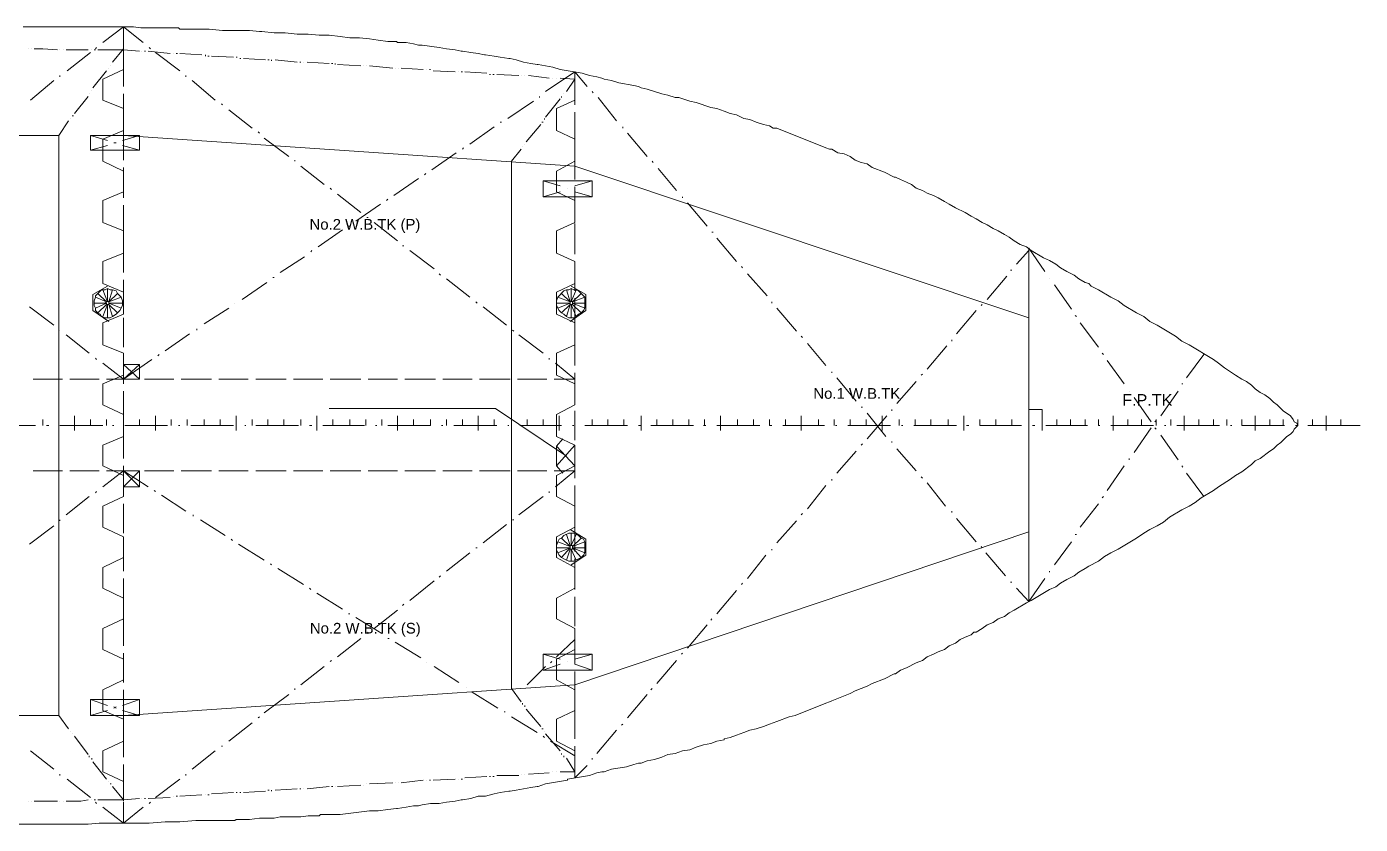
# Model space of a CAD drawing. Header units: millimetres. Extents: x -1005 to 294628, y -1154 to 182592.
# Drawn here: x 216007 to 291095, y 65571 to 110478 of the extents above; entities that cross this region are included whole.
import ezdxf

# ---------------------------------------------------------------- set-up
doc = ezdxf.new("R2010")
doc.units = ezdxf.units.MM
doc.layers.add('PDF_Geomertry', color=7, linetype='Continuous')
doc.styles.get("Standard").update_dxf_attribs({"font": 'arial.ttf'})

msp = doc.modelspace()

# ---------------------------------------------------------------- linework, layer by layer
at = {"layer": 'PDF_Geomertry', "lineweight": 5}
for points in [[(215814, 110478), (222013, 110478), (222426, 110409), (224561, 110409), (224630, 110340), (226283, 110340), (227041, 110271), (228556, 110271), (229107, 110202), (229245, 110202), (229934, 110134), (230553, 110134), (231242, 110065), (231862, 110065), (232482, 109996), (233033, 109996), (233653, 109927), (234204, 109858), (234755, 109858), (235306, 109789), (235788, 109720), (236339, 109651), (236821, 109651), (236890, 109583), (237372, 109583), (237785, 109514), (238061, 109445), (238267, 109445), (239232, 109307), (239645, 109238), (240127, 109169), (240472, 109100), (240540, 109100), (241022, 109032), (241436, 108963), (241780, 108894), (241849, 108894), (242331, 108825), (242675, 108756), (243158, 108687), (243227, 108687), (243571, 108618), (243984, 108481), (244397, 108412), (244742, 108343), (244811, 108343), (245637, 108205), (246050, 108067), (247290, 107861), (247703, 107723), (248117, 107654), (248392, 107585), (248530, 107516), (248943, 107447), (249356, 107310), (250183, 107172), (250458, 107103), (250596, 107034), (250941, 106965), (251767, 106690), (252111, 106621), (252525, 106483), (252731, 106483), (253351, 106277), (253696, 106208), (254522, 105932), (254866, 105863), (255280, 105726), (255624, 105588), (255968, 105519), (256382, 105312), (256726, 105243), (257070, 105106), (257484, 104968), (257828, 104899), (258035, 104761), (258241, 104761), (260996, 103659), (261203, 103590), (261341, 103590), (261685, 103384), (262029, 103315), (262374, 103177), (262649, 102971), (262994, 102833), (263338, 102764), (263614, 102557), (264302, 102282), (264853, 102006), (264922, 102006), (265198, 101869), (265542, 101731), (265818, 101593), (266093, 101386), (266437, 101249), (266713, 101111), (267057, 100973), (267333, 100835), (267677, 100629), (267953, 100491), (268297, 100284), (268848, 100009), (269192, 99802), (269468, 99665), (269812, 99458), (270088, 99320), (270432, 99114), (270708, 98976), (271052, 98769), (271328, 98631), (271603, 98425), (271947, 98218), (272292, 98080), (272567, 97874), (273256, 97461), (273600, 97323), (273945, 97116), (274220, 96910), (274565, 96703), (274978, 96496), (275253, 96290), (275598, 96083), (275804, 96014), (275942, 95876), (276355, 95670), (277044, 95257), (277457, 95050), (277802, 94774), (278491, 94361), (278904, 94155), (279248, 93879), (279661, 93672), (280695, 93053), (281039, 92777), (281452, 92570), (282830, 91744), (283105, 91537), (283450, 91262), (283794, 91055), (284069, 90849), (284414, 90642), (284689, 90504), (284965, 90298), (285171, 90091), (285447, 89884), (285722, 89747), (285998, 89540), (286205, 89333), (286411, 89196), (286756, 88851), (287169, 88576), (287307, 88369), (287375, 88231), (287513, 88162), (287582, 88025), (287444, 88025)], [(220291, 109583), (221462, 110478)], [(222564, 109583), (221462, 110478), (221462, 109238), (220842, 108481)], [(216090, 109238), (216090, 109238)], [(216296, 109238), (216296, 109238)], [(216434, 109238), (216916, 109238), (217743, 109169)], [(217880, 109169), (217880, 109169)], [(218087, 109169), (218087, 109169)], [(218225, 109169), (219051, 109169), (219465, 109169)], [(218294, 107998), (219602, 109032)], [(219671, 109169), (219671, 109169)], [(219809, 109169), (219878, 109169)], [(219878, 109238), (219947, 109307)], [(220016, 109169), (220084, 109169), (221049, 109169), (221462, 109169), (222357, 109100)], [(221462, 109238), (221462, 108067), (220291, 107516), (220291, 106345), (221462, 105863), (221462, 104624), (220291, 104141), (220291, 102902), (221462, 102351), (221462, 101180), (220291, 100698), (220291, 99458), (221462, 98976), (221462, 97736), (220291, 97254), (220291, 96014), (221462, 95532), (221462, 94292), (220291, 93810), (220291, 92570), (221462, 92088), (221462, 90849), (220291, 90366), (220291, 89196), (221462, 88645), (221462, 88025), (221462, 87405), (220291, 86923), (220291, 85752), (221462, 85201), (221462, 84030), (220291, 83479), (220291, 82308), (221462, 81757), (221462, 80586), (220291, 80035), (220291, 78864), (221462, 78313), (221462, 77142), (220291, 76591), (220291, 75421), (221462, 74870), (221462, 73699), (220291, 73148), (220291, 71977), (221462, 71495), (221462, 70255), (220291, 69704), (220291, 68533), (221462, 67982), (221462, 66880)], [(222495, 109100), (222495, 109100)], [(222633, 109100), (222702, 109100)], [(222839, 109100), (224079, 108963)], [(222977, 109238), (222908, 109307)], [(224630, 107998), (223253, 109032)], [(224286, 108963), (224286, 108963)], [(224424, 108963), (224492, 108963)], [(224630, 108963), (225870, 108894)], [(226077, 108894), (226077, 108825)], [(220635, 108136), (220635, 108136)], [(220704, 108274), (220704, 108274)], [(221462, 107103), (221462, 108825)], [(226214, 108825), (226283, 108825)], [(226421, 108825), (227661, 108756)], [(227798, 108756), (227867, 108756)], [(228005, 108687), (228074, 108687)], [(228212, 108687), (229451, 108618)], [(229589, 108618), (229658, 108618)], [(229796, 108618), (229796, 108549)], [(230002, 108618), (231242, 108481)], [(231380, 108481), (231449, 108481)], [(231587, 108481), (231587, 108481)], [(231793, 108481), (233033, 108412)], [(233171, 108412), (233240, 108412)], [(233377, 108412), (233377, 108343)], [(233515, 108343), (234824, 108274)], [(234961, 108274), (234961, 108274)], [(235168, 108274), (235168, 108274)], [(235306, 108274), (236614, 108136)], [(236752, 108136), (236752, 108136)], [(236959, 108136), (236959, 108136)], [(237097, 108136), (238336, 108067)], [(216227, 106345), (217536, 107447)], [(217880, 107654), (217880, 107723)], [(220498, 107998), (219740, 107034)], [(224975, 107654), (224975, 107723)], [(226628, 106345), (225319, 107447)], [(238543, 108067), (238543, 108067)], [(238681, 108067), (238750, 108067)], [(238887, 107998), (240127, 107930)], [(240334, 107930), (240334, 107930)], [(240472, 107930), (240540, 107930)], [(240678, 107930), (241918, 107861)], [(242056, 107792), (242124, 107792)], [(242262, 107792), (242331, 107792)], [(242469, 107792), (243709, 107723)], [(243846, 107723), (243846, 107723)], [(244053, 107723), (244053, 107723)], [(244260, 107723), (245430, 107585)], [(245224, 106828), (246877, 107930), (246877, 106070)], [(245637, 107585), (245637, 107585)], [(245844, 107585), (245844, 107585)], [(246877, 68533), (246877, 69704), (245844, 70255), (245844, 71495), (246877, 71977), (246877, 73148), (245844, 73699), (245844, 74870), (246877, 75421), (246877, 76591), (245844, 77142), (245844, 78313), (246877, 78864), (246877, 80035), (245844, 80586), (245844, 81757), (246877, 82308), (246877, 83479), (245844, 84030), (245844, 85201), (246877, 85752), (246877, 86923), (245844, 87405), (245844, 88025), (245844, 88645), (246877, 89196), (246877, 90366), (245844, 90849), (245844, 92088), (246877, 92570), (246877, 93810), (245844, 94292), (245844, 95532), (246877, 96014), (246877, 97254), (245844, 97736), (245844, 98976), (246877, 99458), (246877, 100698), (245844, 101180), (245844, 102351), (246877, 102902), (246877, 104141), (245844, 104624), (245844, 105863), (246877, 106345), (246877, 107585)], [(246050, 107585), (246877, 107516), (246395, 106828)], [(246877, 107930), (247566, 107103)], [(219533, 106690), (219533, 106690)], [(219671, 106896), (219671, 106896)], [(221462, 105037), (221462, 106690)], [(246257, 106690), (246257, 106690)], [(247841, 106828), (247910, 106759)], [(219465, 106552), (218707, 105588)], [(227041, 106070), (226972, 106139)], [(243089, 105312), (244535, 106277)], [(244879, 106483), (244879, 106552)], [(246050, 106414), (245224, 105381)], [(246119, 106552), (246119, 106483)], [(248186, 106483), (249219, 105175)], [(218363, 105175), (217812, 104348)], [(218500, 105312), (218500, 105312)], [(218638, 105450), (218569, 105450)], [(228694, 104761), (227385, 105794)], [(245155, 105312), (245155, 105243)], [(246877, 104004), (246877, 105657)], [(221462, 102971), (221462, 104624)], [(229107, 104486), (229038, 104555)], [(240954, 103866), (242331, 104830)], [(242675, 105106), (242744, 105106)], [(244948, 104968), (244122, 104004)], [(245086, 105106), (245017, 105106)], [(249563, 104830), (249563, 104761)], [(249838, 104486), (250941, 103177)], [(195909, 71701), (217812, 71701), (217812, 104348), (195909, 104348)], [(219602, 104348), (220567, 104073)], [(219602, 103522), (220567, 103797)], [(221393, 104073), (222357, 104348)], [(221393, 103797), (222357, 103522)], [(221462, 104348), (246877, 102626), (272430, 94086)], [(230760, 103177), (229383, 104210)], [(240540, 103590), (240609, 103659)], [(243915, 103728), (243915, 103728)], [(244053, 103866), (244053, 103866)], [(231104, 102902), (231104, 102971)], [(238818, 102420), (240196, 103384)], [(243846, 72459), (243295, 73216), (243295, 102902), (243846, 103590)], [(246877, 101869), (246877, 103590)], [(251216, 102902), (251285, 102833)], [(221462, 100835), (221462, 102557)], [(232757, 101593), (231449, 102626)], [(238405, 102144), (238474, 102213)], [(251560, 102488), (252593, 101249)], [(233171, 101318), (233102, 101386)], [(236683, 100973), (238061, 101937)], [(245086, 101800), (246050, 101524)], [(246877, 101524), (247841, 101800)], [(246877, 99802), (246877, 101455)], [(234824, 100009), (233515, 101042)], [(236270, 100698), (236339, 100767)], [(245086, 100904), (246050, 101180)], [(246877, 101180), (247841, 100904)], [(252938, 100904), (252938, 100835)], [(221462, 98769), (221462, 100422)], [(234548, 99527), (235926, 100491)], [(253213, 100560), (254315, 99251)], [(234135, 99251), (234204, 99251)], [(235237, 99733), (235168, 99733)], [(236890, 98425), (235581, 99458)], [(246877, 97667), (246877, 99389)], [(232413, 98080), (233791, 99045)], [(254591, 98907), (254660, 98907)], [(254866, 98563), (255968, 97254)], [(221462, 96634), (221462, 98356)], [(232000, 97805), (232069, 97874)], [(237234, 98149), (237165, 98149)], [(238956, 96841), (237579, 97874)], [(272430, 97874), (271741, 97116)], [(272430, 78107), (272430, 98012), (273325, 96703)], [(230278, 96634), (231655, 97529)], [(246877, 95601), (246877, 97254)], [(256244, 96978), (256313, 96910)], [(221462, 94568), (221462, 96221)], [(229865, 96359), (229934, 96359)], [(239301, 96496), (239232, 96565)], [(240954, 95257), (239645, 96290)], [(256588, 96565), (257690, 95325)], [(271190, 96427), (270088, 95119)], [(271465, 96772), (271396, 96772)], [(273600, 96290), (273600, 96290)], [(220635, 93879), (219740, 94499), (219740, 95394), (220567, 95876)], [(219878, 95257), (220498, 94981), (220016, 95463)], [(220567, 94981), (220291, 95670)], [(220567, 95050), (220567, 95739)], [(220635, 94981), (220842, 95670)], [(221324, 95257), (220635, 94981), (221118, 95463)], [(228143, 95119), (229520, 96083)], [(245913, 95257), (246601, 94981), (246395, 95670)], [(246601, 94981), (246119, 95463)], [(246601, 93879), (247497, 94499), (247497, 95394), (246670, 95876)], [(246670, 95050), (246670, 95739)], [(246670, 94981), (246946, 95670)], [(247221, 95463), (246739, 94981), (247428, 95257)], [(273876, 95945), (274840, 94568)], [(217536, 93672), (216159, 94706)], [(219878, 94637), (220498, 94912), (219809, 94912)], [(220498, 94843), (220016, 94361)], [(220291, 94155), (220567, 94843), (220567, 94086)], [(221324, 94637), (220635, 94912), (221393, 94912)], [(220842, 94155), (220635, 94843), (221118, 94361)], [(226008, 93741), (227385, 94637)], [(227730, 94912), (227730, 94912)], [(241367, 94912), (241298, 94981)], [(243020, 93672), (241711, 94706)], [(245844, 94912), (246601, 94912), (245913, 94637)], [(246119, 94361), (246601, 94843), (246395, 94155)], [(246670, 94086), (246670, 94843), (246946, 94155)], [(247428, 94912), (246739, 94912), (247428, 94637)], [(246739, 94843), (247221, 94361)], [(246877, 93535), (246877, 95188)], [(257966, 94981), (257966, 94912)], [(258241, 94637), (259343, 93328)], [(269812, 94843), (269743, 94774)], [(221462, 92433), (221462, 94086)], [(269468, 94499), (268366, 93190)], [(275047, 94223), (275116, 94155)], [(217880, 93397), (217880, 93397)], [(219533, 92088), (218225, 93121)], [(223804, 92226), (225181, 93190)], [(225594, 93397), (225594, 93466)], [(243433, 93328), (243364, 93397)], [(245086, 92088), (243709, 93121)], [(275322, 93810), (276355, 92433)], [(246877, 91400), (246877, 93053)], [(259619, 93053), (259688, 92984)], [(259963, 92639), (260996, 91400)], [(267815, 92502), (266713, 91193)], [(268090, 92846), (268090, 92777)], [(219947, 91744), (219878, 91813)], [(220291, 91537), (221462, 90642), (223046, 91744)], [(221462, 90366), (221462, 92019)], [(223390, 91951), (223459, 92019)], [(245430, 91744), (245430, 91813)], [(276562, 92088), (276631, 92019)], [(276838, 91675), (277802, 90366)], [(281314, 90711), (282279, 92019)], [(222357, 91468), (221462, 90642)], [(221462, 91468), (222357, 90642)], [(245706, 90642), (246877, 90642), (245775, 91537)], [(246877, 89333), (246877, 90986)], [(261341, 91055), (261341, 90986)], [(266437, 90917), (266369, 90849)], [(216365, 90642), (218018, 90642)], [(218431, 90642), (220084, 90642)], [(220498, 90642), (222220, 90642)], [(222633, 90642), (224286, 90642)], [(224699, 90642), (226421, 90642)], [(226834, 90642), (228487, 90642)], [(228900, 90642), (230622, 90642)], [(231036, 90642), (232689, 90642)], [(233102, 90642), (234824, 90642)], [(235237, 90642), (236890, 90642)], [(237303, 90642), (239025, 90642)], [(239438, 90642), (241091, 90642)], [(241505, 90642), (243227, 90642)], [(243640, 90642), (245293, 90642)], [(261616, 90711), (262718, 89402)], [(266093, 90504), (264991, 89264)], [(281039, 90366), (281108, 90366)], [(221462, 88231), (221462, 89953)], [(278077, 89953), (278077, 89953)], [(278353, 89609), (279317, 88231)], [(279868, 88576), (280832, 89953)], [(233033, 88989), (242400, 88989), (246395, 86303)], [(246877, 87198), (246877, 88851)], [(262994, 89058), (263063, 89058)], [(263338, 88713), (264371, 87405)], [(264716, 88920), (264716, 88851)], [(273187, 88025), (273187, 88920), (272430, 88920)], [(210924, 65571), (219465, 65571), (220084, 65640), (222908, 65640), (223804, 65709), (224630, 65709), (225526, 65778), (227730, 65778), (227798, 65847), (228556, 65847), (229107, 65916), (229934, 65916), (230278, 65985), (231449, 65985), (231862, 66053), (232482, 66053), (232551, 66122), (233653, 66122), (235306, 66329), (235788, 66329), (236339, 66398), (236821, 66467), (236890, 66467), (237372, 66536), (237785, 66604), (238061, 66604), (238267, 66673), (238750, 66742), (239232, 66742), (239645, 66811), (240127, 66880), (240472, 66949), (240540, 66949), (241022, 67018), (241436, 67155), (241849, 67155), (242331, 67293), (242675, 67362), (243158, 67431), (243227, 67431), (243571, 67500), (244397, 67638), (244742, 67707), (244811, 67707), (245224, 67844), (246464, 68051), (246464, 68120), (247703, 68326), (248117, 68464), (248392, 68533), (248530, 68533), (248943, 68671), (249770, 68809), (250183, 68946), (250458, 69015), (250596, 69015), (250941, 69153), (251354, 69222), (251767, 69360), (252111, 69497), (252525, 69566), (252938, 69704), (253351, 69773), (253696, 69911), (254109, 70048), (254522, 70117), (254866, 70255), (255280, 70324), (255280, 70393), (255624, 70462), (255968, 70599), (256382, 70737), (256726, 70875), (257070, 70944), (257484, 71081), (257828, 71219), (258241, 71357), (258930, 71632), (259274, 71701), (260996, 72390), (261203, 72459), (261341, 72528), (262374, 72941), (262649, 73079), (263338, 73354), (263614, 73492), (264302, 73767), (264853, 74043), (264922, 74043), (265198, 74250), (265542, 74387), (266093, 74663), (266437, 74801), (266713, 75007), (267057, 75145), (267333, 75283), (267677, 75421), (267953, 75627), (268297, 75765), (268573, 75972), (268848, 76109), (269192, 76247), (269330, 76385), (269468, 76385), (269812, 76591), (270088, 76798), (270432, 76936), (270708, 77142), (271052, 77280), (271328, 77487), (271603, 77625), (272292, 78038), (272567, 78176), (273600, 78795), (273945, 78933), (274220, 79140), (274565, 79346), (274978, 79553), (275253, 79760), (275598, 79966), (275804, 80104), (276355, 80380), (276700, 80655), (277044, 80862), (277457, 81068), (278491, 81688), (278904, 81964), (279248, 82170), (279661, 82377), (280006, 82584), (280350, 82859), (281039, 83272), (281452, 83479), (281797, 83686), (282141, 83961), (282830, 84374), (283105, 84581), (283794, 84994), (284069, 85201), (284414, 85407), (284965, 85821), (285171, 86027), (285447, 86165), (285998, 86578), (286205, 86716), (286411, 86923), (286618, 87060), (286962, 87405), (287169, 87543), (287307, 87680), (287375, 87818), (287582, 88025), (287582, 88369)], [(214161, 88025), (216503, 88025)], [(216916, 88025), (216916, 88369)], [(217123, 88025), (217261, 88025)], [(217812, 88025), (217812, 88369)], [(217880, 88025), (220291, 88025)], [(218707, 87749), (218707, 88576)], [(219602, 88025), (219602, 88369)], [(220498, 88025), (220498, 88369)], [(220842, 88025), (220911, 88025)], [(221462, 88025), (221462, 88369)], [(221531, 88025), (223941, 88025)], [(222357, 88025), (222357, 88369)], [(223253, 87749), (223253, 88576)], [(224148, 88025), (224148, 88369)], [(224561, 88025), (224630, 88025)], [(225043, 88025), (225043, 88369)], [(225250, 88025), (227661, 88025)], [(226008, 88025), (226008, 88369)], [(226903, 88025), (226903, 88369)], [(227798, 87749), (227798, 88576)], [(228281, 88025), (228349, 88025)], [(228694, 88025), (228694, 88369)], [(228900, 88025), (231311, 88025)], [(229589, 88025), (229589, 88369)], [(230485, 88025), (230485, 88369)], [(231449, 88025), (231449, 88369)], [(231931, 88025), (232069, 88025)], [(232344, 87749), (232344, 88576)], [(232689, 88025), (235030, 88025)], [(233240, 88025), (233240, 88369)], [(234204, 88025), (234204, 88369)], [(235099, 88025), (235099, 88369)], [(235650, 88025), (235719, 88025)], [(235995, 88025), (235995, 88369)], [(236339, 88025), (238750, 88025), (238750, 88369)], [(236890, 87749), (236890, 88576)], [(237785, 88025), (237785, 88369)], [(239369, 88025), (239438, 88025)], [(239645, 88025), (239645, 88369)], [(240058, 88025), (242469, 88025)], [(240540, 88025), (240540, 88369)], [(241436, 87749), (241436, 88576)], [(242331, 88025), (242331, 88369)], [(243089, 88025), (243158, 88025)], [(243295, 88025), (243295, 88369)], [(243777, 88025), (246119, 88025)], [(244191, 88025), (244191, 88369)], [(245086, 88025), (245086, 88369)], [(245982, 87749), (245982, 88576)], [(246739, 88025), (246808, 88025)], [(246877, 88025), (246877, 88369)], [(247428, 88025), (249838, 88025)], [(247841, 88025), (247841, 88369)], [(248737, 88025), (248737, 88369)], [(249632, 88025), (249632, 88369)], [(250458, 88025), (250596, 88025)], [(250596, 87749), (250596, 88576)], [(251147, 88025), (253558, 88025)], [(251491, 88025), (251491, 88369)], [(252387, 88025), (252387, 88369)], [(253282, 88025), (253282, 88369)], [(254109, 88025), (254247, 88025)], [(254178, 88025), (254178, 88369)], [(254866, 88025), (257277, 88025)], [(255073, 87749), (255073, 88576)], [(256037, 88025), (256037, 88369)], [(256933, 88025), (256933, 88369)], [(257828, 88369), (257828, 88025), (257966, 88025)], [(258586, 88025), (260927, 88025)], [(258723, 88025), (258723, 88369)], [(259619, 87749), (259619, 88576)], [(260583, 88025), (260583, 88369)], [(261478, 88025), (261478, 88369)], [(261547, 88025), (261616, 88025)], [(262236, 88025), (264647, 88025)], [(262374, 88025), (262374, 88369)], [(263269, 88025), (263269, 88369)], [(264440, 88576), (263338, 87267)], [(264165, 87749), (264165, 88576)], [(265129, 88025), (265129, 88369)], [(265267, 88025), (265335, 88025)], [(265955, 88025), (268366, 88025)], [(266024, 88025), (266024, 88369)], [(266920, 88025), (266920, 88369)], [(267884, 88025), (267884, 88369)], [(268779, 87749), (268779, 88576)], [(268917, 88025), (269055, 88025)], [(269675, 88369), (269675, 88025), (272016, 88025)], [(270570, 88025), (270570, 88369)], [(271465, 88025), (271465, 88369)], [(272430, 88025), (272430, 88369)], [(272636, 88025), (272774, 88025)], [(273187, 87749), (273187, 88576)], [(273394, 88025), (275736, 88025)], [(274014, 88025), (274014, 88369)], [(274771, 88025), (274771, 88369)], [(275598, 88025), (275598, 88369)], [(276355, 88369), (276355, 88025), (276424, 88025)], [(277044, 88025), (279455, 88025)], [(277182, 87749), (277182, 88576)], [(278008, 88025), (278008, 88369)], [(278353, 86509), (279317, 87887)], [(278766, 88025), (278766, 88369)], [(279524, 88231), (279593, 88300)], [(279524, 87887), (279593, 87818)], [(279593, 88025), (279593, 88369)], [(280075, 88025), (280144, 88025)], [(280419, 88025), (280419, 88369)], [(280763, 88025), (283174, 88025)], [(281177, 87749), (281177, 88576)], [(282003, 88025), (282003, 88369)], [(282830, 88025), (282830, 88369)], [(283587, 88025), (283587, 88369)], [(283794, 88025), (283863, 88025)], [(284414, 88369), (284414, 88025), (286824, 88025)], [(285171, 87749), (285171, 88576)], [(285998, 88025), (285998, 88369)], [(286756, 88025), (286756, 88369)], [(288133, 88025), (291095, 88025)], [(288409, 88025), (288409, 88369)], [(289166, 87749), (289166, 88576)], [(289993, 88025), (289993, 88369)], [(221462, 86165), (221462, 87818)], [(246188, 87267), (245844, 86854), (245844, 85752), (246188, 85339)], [(264716, 87129), (264716, 87060)], [(279868, 87474), (280832, 86096)], [(246877, 86923), (245844, 85752)], [(246877, 85752), (245844, 86854)], [(246877, 85063), (246877, 86785)], [(262718, 86578), (261616, 85339)], [(263063, 86992), (262994, 86923)], [(264991, 86716), (266093, 85476)], [(221462, 84099), (221462, 85752)], [(276838, 84374), (277802, 85752)], [(278077, 86096), (278077, 86165)], [(281039, 85752), (281108, 85683)], [(216365, 85476), (218018, 85476)], [(218431, 85476), (220084, 85476)], [(220291, 84581), (221462, 85476), (222839, 84581)], [(220498, 85476), (222220, 85476)], [(221462, 84581), (222357, 85476)], [(222357, 84581), (221462, 85476)], [(222633, 85476), (224286, 85476)], [(224699, 85476), (226421, 85476)], [(226834, 85476), (228487, 85476)], [(228900, 85476), (230622, 85476)], [(231036, 85476), (232689, 85476)], [(233102, 85476), (234824, 85476)], [(235237, 85476), (236890, 85476)], [(237303, 85476), (239025, 85476)], [(239438, 85476), (241091, 85476)], [(241505, 85476), (243227, 85476)], [(243640, 85476), (245293, 85476)], [(245706, 85476), (246877, 85476), (245775, 84581)], [(261341, 84994), (261341, 84925)], [(266369, 85132), (266437, 85063)], [(281314, 85339), (282279, 84030)], [(219947, 84305), (219878, 84237)], [(223184, 84374), (223253, 84305)], [(223597, 84099), (224975, 83203)], [(245430, 84305), (245430, 84237)], [(246877, 82997), (246877, 84650)], [(260996, 84650), (259963, 83341)], [(266713, 84788), (267746, 83479)], [(219533, 84030), (218225, 82997)], [(221462, 81964), (221462, 83617)], [(245086, 84030), (243709, 82997)], [(275322, 82308), (276355, 83617)], [(276562, 83961), (276631, 84030)], [(217880, 82721), (217880, 82652)], [(225388, 82997), (225388, 82928)], [(225801, 82721), (227179, 81826)], [(243433, 82721), (243364, 82721)], [(259343, 82652), (258241, 81413)], [(259688, 83066), (259619, 82997)], [(268090, 83203), (268090, 83135)], [(268366, 82790), (269468, 81482)], [(217536, 82377), (216159, 81344)], [(221462, 71701), (246877, 73423), (272430, 82033)], [(243020, 82446), (241711, 81413)], [(246601, 81275), (246395, 81895)], [(246670, 80173), (247497, 80724), (247497, 81619), (246601, 82170)], [(246946, 81895), (246670, 81275), (246670, 81964)], [(246877, 80931), (246877, 82584)], [(275047, 81895), (275116, 81895)], [(221462, 79829), (221462, 81550)], [(227523, 81619), (227592, 81550)], [(227936, 81344), (229383, 80448)], [(241367, 81137), (241298, 81137)], [(246119, 80586), (246601, 81137), (245844, 81137)], [(245913, 81482), (246601, 81206), (246119, 81688)], [(246601, 81137), (245913, 80862)], [(247428, 81482), (246739, 81206), (247221, 81688)], [(247221, 80586), (246739, 81137), (247428, 81137)], [(246739, 81137), (247428, 80862)], [(269743, 81206), (269812, 81137)], [(273876, 80173), (274840, 81482)], [(240954, 80862), (239645, 79829)], [(246601, 81068), (246395, 80448)], [(246946, 80448), (246670, 81068), (246670, 80380)], [(246877, 78795), (246877, 80517)], [(257621, 80724), (256588, 79415)], [(257966, 81068), (257966, 80999)], [(270019, 80862), (271121, 79553)], [(229727, 80242), (229796, 80173)], [(230140, 79966), (231587, 79071)], [(273600, 79760), (273600, 79829)], [(221462, 77762), (221462, 79415)], [(231931, 78864), (232000, 78795)], [(238956, 79278), (237579, 78176)], [(239301, 79553), (239232, 79484)], [(256313, 79140), (256244, 79071)], [(271396, 79209), (271465, 79209)], [(271741, 78864), (272430, 78107), (273325, 79415)], [(232344, 78589), (233791, 77693)], [(246877, 76729), (246877, 78382)], [(255968, 78727), (254866, 77418)], [(221462, 75627), (221462, 77349)], [(234135, 77418), (234204, 77418)], [(236890, 77625), (235581, 76591)], [(237234, 77969), (237165, 77900)], [(234548, 77211), (235995, 76316)], [(254315, 76798), (253213, 75489)], [(254591, 77142), (254522, 77074)], [(234824, 76040), (233515, 75007)], [(235237, 76385), (235168, 76316)], [(236339, 76040), (236408, 76040)], [(245844, 75007), (246877, 75972)], [(247841, 74250), (246877, 74594), (246877, 76316)], [(221462, 73561), (221462, 75214)], [(236752, 75834), (238199, 74938)], [(245086, 75145), (246050, 74870)], [(246877, 74870), (247841, 75145)], [(252938, 75214), (252869, 75145)], [(232757, 74456), (231449, 73423)], [(233171, 74801), (233102, 74732)], [(238543, 74663), (238543, 74663)], [(238956, 74456), (240334, 73561)], [(244191, 73423), (245224, 74456)], [(245086, 74250), (246050, 74594)], [(245499, 74663), (245568, 74732)], [(252593, 74801), (251491, 73492)], [(246877, 72528), (246877, 74181)], [(221462, 71495), (221462, 73148)], [(230760, 72872), (229383, 71839)], [(231104, 73216), (231104, 73148)], [(240747, 73285), (240747, 73285)], [(241091, 73010), (242538, 72115)], [(250941, 72872), (249838, 71564)], [(251216, 73216), (251147, 73148)], [(219602, 72597), (220567, 72252)], [(220911, 72115), (221049, 72183)], [(220911, 72183), (221049, 72115)], [(221393, 72252), (222357, 72597)], [(243915, 72321), (243915, 72390)], [(244053, 72183), (244053, 72252)], [(218363, 70944), (217812, 71701)], [(219602, 71701), (220567, 71977)], [(221393, 71977), (222357, 71701)], [(229107, 71632), (229038, 71564)], [(242882, 71908), (242951, 71908)], [(243295, 71632), (244742, 70737)], [(244948, 71081), (244122, 72046)], [(246877, 70393), (246877, 72046)], [(218500, 70806), (218500, 70806)], [(218569, 70668), (218569, 70668)], [(221462, 69360), (221462, 71081)], [(228694, 71288), (227385, 70255)], [(245086, 70944), (245017, 70944)], [(245155, 70806), (245155, 70806)], [(246050, 69704), (245224, 70668)], [(249219, 70875), (248117, 69566)], [(249563, 71219), (249494, 71150)], [(219465, 69497), (218707, 70530)], [(227041, 69979), (226972, 69979)], [(245086, 70530), (245155, 70462)], [(245499, 70255), (246877, 69428)], [(247566, 68877), (246877, 68189), (246877, 69979)], [(216227, 69704), (217536, 68671)], [(219533, 69360), (219533, 69428)], [(219671, 69222), (219671, 69291)], [(220498, 68120), (219740, 69084)], [(226628, 69704), (225319, 68671)], [(246050, 68533), (246877, 68533), (246395, 69291)], [(246119, 69497), (246119, 69566)], [(246257, 69360), (246257, 69428)], [(247841, 69291), (247841, 69222)], [(217880, 68395), (217880, 68326)], [(221462, 67293), (221462, 68946)], [(224975, 68395), (224975, 68326)], [(243846, 68395), (243846, 68395)], [(244053, 68395), (244053, 68395)], [(244260, 68395), (245430, 68464)], [(245637, 68533), (245637, 68533)], [(245844, 68533), (245844, 68533)], [(218294, 68120), (219602, 67087)], [(220635, 67982), (220635, 67982)], [(220773, 67844), (220704, 67844)], [(221462, 66949), (220842, 67707)], [(224630, 68120), (223253, 67087)], [(231793, 67569), (233033, 67707)], [(233171, 67707), (233240, 67707)], [(233377, 67707), (233377, 67707)], [(233515, 67707), (234824, 67775)], [(234961, 67775), (234961, 67775)], [(235168, 67844), (235168, 67844)], [(235306, 67844), (236614, 67913)], [(236752, 67913), (236752, 67913)], [(236959, 67913), (236959, 67913)], [(237097, 67913), (238336, 68051)], [(238543, 68051), (238543, 68051)], [(238681, 68051), (238750, 68051)], [(238887, 68051), (240127, 68120)], [(240334, 68120), (240334, 68120)], [(240472, 68120), (240540, 68120)], [(240678, 68189), (241918, 68257)], [(242056, 68257), (242124, 68257)], [(242262, 68257), (242331, 68257)], [(242469, 68326), (243709, 68326)], [(216090, 66880), (216090, 66880)], [(216296, 66880), (216296, 66880)], [(216434, 66880), (216916, 66880), (217743, 66880)], [(217880, 66880), (217880, 66880)], [(218087, 66880), (218087, 66880)], [(218225, 66880), (219051, 66880), (219465, 66949)], [(219671, 66949), (219671, 66949)], [(219809, 66949), (219878, 66949)], [(220016, 66949), (220084, 66949), (221049, 66949), (221462, 66949), (222357, 67018)], [(222495, 67018), (222495, 67018)], [(222633, 67018), (222702, 67018)], [(222839, 67018), (224079, 67087)], [(224286, 67155), (224286, 67155)], [(224424, 67155), (224492, 67155)], [(224630, 67155), (225870, 67224)], [(226077, 67224), (226077, 67224)], [(226214, 67224), (226283, 67224)], [(226421, 67293), (227661, 67362)], [(227798, 67362), (227867, 67362)], [(228005, 67362), (228074, 67362)], [(228212, 67362), (229451, 67431)], [(229589, 67500), (229658, 67500)], [(229796, 67500), (229796, 67431)], [(230002, 67500), (231242, 67569)], [(231380, 67569), (231449, 67569)], [(231587, 67569), (231587, 67569)], [(219878, 66811), (219947, 66742)], [(222564, 66536), (221462, 65640), (220291, 66536)], [(221462, 65640), (221462, 66811)], [(222977, 66811), (222908, 66742)]]:
    msp.add_lwpolyline(points, dxfattribs=at)
for points in [[(219602, 104348), (222357, 104348), (222357, 103522), (219602, 103522), (219602, 104348)], [(221049, 103935), (220911, 103935)], [(245086, 101800), (247841, 101800), (247841, 100904), (245086, 100904), (245086, 101800)], [(246464, 101386), (246464, 101386)], [(220567, 94086), (220704, 94086), (220842, 94155), (221049, 94292), (221255, 94499), (221393, 94774), (221393, 95050), (221324, 95257), (221118, 95463), (221049, 95601), (220842, 95670), (220704, 95670), (220567, 95739), (220429, 95670), (220222, 95670), (219878, 95325), (219878, 95257), (219809, 95050), (219809, 94774), (219878, 94637), (219878, 94499), (220016, 94361), (220153, 94292), (220222, 94155), (220429, 94086), (220567, 94086)], [(246670, 94086), (246808, 94086), (246946, 94155), (247083, 94292), (247221, 94361), (247359, 94499), (247428, 94637), (247428, 95257), (247083, 95601), (246946, 95670), (246808, 95670), (246670, 95739), (246532, 95670), (246395, 95670), (246257, 95601), (245913, 95257), (245844, 95050), (245844, 94774), (245982, 94499), (246119, 94361), (246257, 94292), (246395, 94155), (246532, 94086), (246670, 94086)], [(220567, 94843), (220635, 94843), (220635, 94981), (220567, 95050), (220429, 94912), (220498, 94912), (220498, 94843), (220567, 94843)], [(246670, 94843), (246739, 94843), (246739, 94981), (246670, 95050), (246601, 94981), (246601, 94843), (246670, 94843)], [(221462, 90642), (222357, 90642), (222357, 91468), (221462, 91468), (221462, 90642)], [(221462, 85476), (222357, 85476), (222357, 84581), (221462, 84581), (221462, 85476)], [(246670, 80380), (246808, 80380), (247221, 80586), (247359, 80724), (247428, 80862), (247428, 81482), (247359, 81619), (247221, 81688), (247083, 81826), (246808, 81964), (246532, 81964), (246257, 81826), (246119, 81688), (245982, 81619), (245913, 81482), (245844, 81275), (245844, 80999), (245982, 80724), (246119, 80586), (246257, 80517), (246395, 80448), (246532, 80380), (246670, 80380)], [(246670, 81068), (246739, 81068), (246739, 81275), (246601, 81275), (246601, 81068), (246670, 81068)], [(245086, 74250), (247841, 74250), (247841, 75145), (245086, 75145), (245086, 74250)], [(246464, 74732), (246464, 74732)], [(219602, 71701), (222357, 71701), (222357, 72597), (219602, 72597), (219602, 71701)]]:
    msp.add_lwpolyline(points, close=True, dxfattribs=at)

# ---------------------------------------------------------------- texts
for s, p in [('No.2 W.B.TK (P)', (231933, 99050)), ('No.1 W.B.TK ', (260299, 89529)), ('No.2 W.B.TK (S)', (231953, 76313))]:
    msp.add_text(s, height=600).set_placement(p)
at = {"insert": (277688, 89790), "char_height": 650, "width": 10112.74, "attachment_point": 1}
msp.add_mtext('F.P.TK', dxfattribs=at)

doc.saveas('drawing.dxf')
